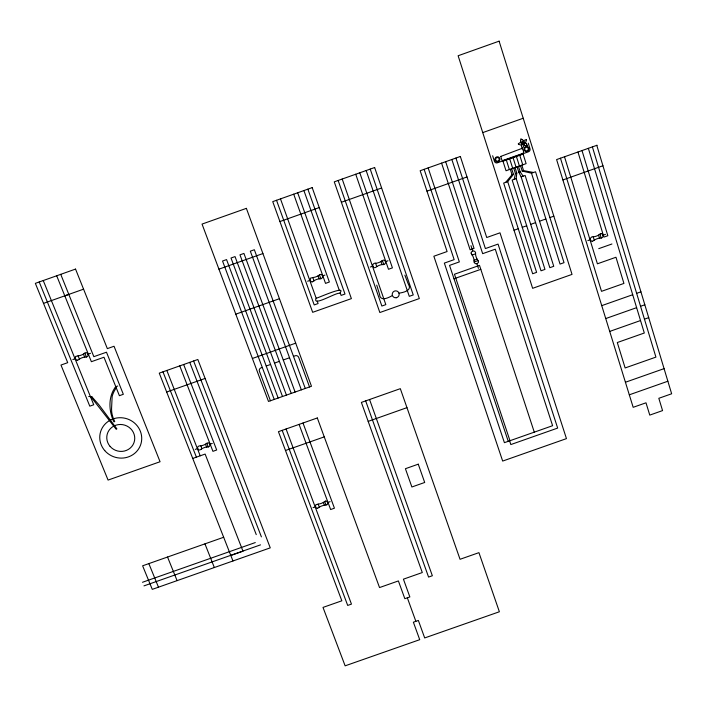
<?xml version="1.0" encoding="UTF-8"?>
<svg xmlns="http://www.w3.org/2000/svg" width="707" height="707" viewBox="0 0 707 707"><rect width="100%" height="100%" fill="white"/><g stroke="black" fill="none" stroke-linecap="round" stroke-linejoin="round"><path stroke-width="1.06" d="M523.092 143.866L522.977 144.829M520.688 140.737L520.741 139.588A2.704 2.598 -70.3 0 1 520.865 138.846A2.695 2.598 -70.4 0 1 521.527 139.173L522.446 139.8M516.19 178.624L512.16 180.055L541.014 270.799L544.973 269.402L516.19 178.624L516.79 173.091L515.067 167.647M521.218 143.548L521.351 143.715A1.131 1.087 -70.1 0 0 522.279 143.689L522.34 143.636M514.175 179.339L515.456 173.569L513.733 168.125M507.697 181.637L536.613 272.354L532.654 273.759L503.667 183.06L507.697 181.637L513.459 174.346L511.656 168.814M517.1 166.834L518.823 172.278L520.193 171.766L518.443 166.366M522.685 147.843L523.905 145.669A3.482 3.358 -70 0 0 523.931 145.103A3.491 3.358 -69.9 0 0 524.373 145.412L526.777 145.651M115.356 387.224C108.03 396.936 108.772 411.324 113.898 421.867L114.755 421.549A28.766 27.635 18.6 0 1 111.759 412.367A52.937 51.028 16.9 0 1 111.556 408.761L112.157 396.388A28.103 27.007 19.2 0 1 116.293 387.825M505.682 182.344L512.045 174.726L513.388 174.249M523.613 170.546L522.217 171.076L520.502 165.632M522.252 148.231L522.199 148.276A4.816 4.64 -69.5 0 1 521.81 147.445L521.554 146.623M78.486 355.771A10.145 9.695 28 0 0 81.155 355.135A10.145 9.695 28 0 0 83.603 353.96L84.257 353.5A6.902 6.61 26.3 0 1 85.724 352.687L86.06 352.687A1.37 1.317 26.9 0 1 86.908 352.881C89.524 354.614 87.633 357.777 84.875 357.106A10.084 9.642 25.6 0 0 82.206 357.733A10.084 9.642 25.6 0 0 79.758 358.909L79.104 359.368A6.929 6.619 27.3 0 1 77.637 360.181L77.302 360.181M320.377 274.493L320.686 274.44A1.317 1.317 0 0 1 321.499 274.643C323.956 276.402 322.047 279.477 319.378 278.823A9.686 9.651 13 0 0 316.763 279.442A9.686 9.651 13.3 0 0 314.35 280.599L313.705 281.041A6.646 6.619 32 0 1 312.255 281.846M201.442 449.078C202.591 442.98 194.531 446.753 198.729 449.793A1.299 1.246 10.1 0 0 199.533 449.979L199.825 449.926A6.54 6.301 10.6 0 0 201.248 449.175L201.902 448.768A9.536 9.182 8.7 0 1 204.252 447.646A9.536 9.182 8.6 0 1 206.806 447.036C209.396 447.69 211.278 444.685 208.821 443.042A1.299 1.246 9.5 0 0 208.008 442.856L207.717 442.909A6.531 6.292 9 0 0 206.294 443.651L205.649 444.058A9.58 9.235 11 0 1 203.289 445.189A9.58 9.235 11 0 1 200.735 445.799M381.824 260.936L381.153 261.387A9.96 9.889 -65.6 0 1 378.687 262.58A9.96 9.889 -65.6 0 1 376.027 263.216C373.305 262.544 371.334 265.682 373.826 267.485A1.343 1.334 -56.9 0 0 374.657 267.697L374.957 267.644A6.796 6.752 -60.9 0 0 376.451 266.848L377.14 266.424A9.907 9.836 -51.2 0 1 379.606 265.231A9.907 9.827 -51.3 0 1 382.266 264.595C384.988 265.275 386.959 262.129 384.475 260.326A1.352 1.334 -59.1 0 0 383.645 260.114L383.335 260.167A6.787 6.734 -56.1 0 0 381.842 260.963M594.039 240.362L594.614 239.973A9.995 9.562 -55.2 0 1 597.079 238.789A9.995 9.562 -55.2 0 1 599.722 238.162C602.382 238.816 604.414 235.758 602.037 233.902A1.361 1.299 -56.6 0 0 601.233 233.69L600.923 233.743M316.126 298.266C311.999 307.298 336.373 292.15 339.475 293.334C348.065 284.241 317.752 298.186 316.179 298.239L280.485 198.879M515.359 173.613L516.79 173.091M392.394 295.499C388.39 297.93 380.039 301.889 379.535 294.342A57.099 56.719 0 0 0 379.102 292.839L376.725 285.133M471.94 254.697L472.373 255.36A9.951 9.739 -55.4 0 1 473.496 257.825A9.951 9.739 -55.2 0 1 474.07 260.485C473.337 263.19 476.447 265.152 478.241 262.659A1.352 1.317 -54.9 0 0 478.462 261.829L478.418 261.519A6.805 6.646 -54.5 0 0 477.667 260.035L477.26 259.354A9.969 9.721 -56.3 0 1 476.138 256.888A9.969 9.721 -56.4 0 1 475.572 254.228C476.324 251.506 473.186 249.544 471.392 252.046A1.352 1.326 -56.9 0 0 471.162 252.876L471.207 253.186M64.788 295.826L68.791 294.412M482.748 132.607L523.207 118.255M43.525 303.374L83.576 289.163M279.91 221.538L319.237 207.584M341.384 202.273L381.621 188M426.966 191.146L467.009 176.953M218.931 269.155L262.924 253.557M597.097 145.227L556.603 159.579L633.172 407.32L645.995 402.804L649.768 415.106L662.565 410.599L658.818 398.297L671.65 393.781L596.779 145.342M521.13 176.874L525.124 175.46L553.749 266.3L549.843 267.679L521.13 176.874L518.823 172.278M531.505 173.197L535.535 171.766L564.018 262.668L560.05 264.073L531.505 173.197L522.217 171.076M562.896 179.94L602.938 165.756M72.848 359.563L75.419 358.652L76.453 359.987A1.37 1.308 26.7 0 0 77.302 360.181M87.942 354.216L90.514 353.306M307.633 281.218L310.161 280.325L311.115 281.642A1.317 1.308 26.3 0 0 311.928 281.846L312.229 281.793M322.454 275.969L324.973 275.076M235.793 314.164L279.442 298.716M370.282 267.043L372.863 266.132M385.43 261.678L388.01 260.768M514.033 230.252L518.266 228.75M522.261 227.336L526.697 225.772M530.692 224.358L535.597 222.617M539.538 221.22L545.884 218.976M549.887 217.562L553.82 216.165M472.152 255.015L475.555 253.813M474.043 260.264L477.145 259.169M474.176 261.97L478.047 260.6M454.009 278.779L480.804 269.332M252.39 358.476L295.712 343.16M587.853 240.583C590.813 240.672 589.877 235.935 593.633 236.765A10.048 9.624 -57.6 0 0 596.275 236.147A10.048 9.624 -57.6 0 0 598.749 234.963L599.412 234.512A6.849 6.549 -56 0 1 600.906 233.69M602.93 235.254L605.501 234.344M166.675 392.032L205.118 378.439M262.262 367.401L261.086 367.826A2.793 2.731 9.8 0 0 259.425 371.325L270.445 400.763M266.212 366.014L270.587 364.467M274.537 363.071L279.38 361.357M283.268 359.978L289.543 357.76M293.493 356.363L295.146 355.78A2.784 2.74 3.9 0 1 298.716 357.442L309.525 386.959M598.749 248.652L611.926 243.995M368.188 421.381L406.967 407.647M601.745 305.645L632.703 294.722M636.645 293.325L640.922 291.823M195.3 449.405L197.766 448.538M209.776 444.296L212.25 443.422M192.737 458.445L205.127 454.071L242.987 551.195L230.809 555.481M605.74 318.557L636.627 307.66M640.551 306.272L644.828 304.77M609.717 331.415L640.533 320.545M644.448 319.157L648.708 317.655M625.43 382.248L664.076 368.639M223.668 537.267L142.62 565.803L152.27 589.364L270.26 547.854L197.836 359.492L159.261 373.137L232.965 560.969M629.31 394.815L667.868 381.232M313.042 507.661L315.525 506.786L316.462 508.033A1.299 1.246 -6.2 0 0 317.266 508.218L317.567 508.165M325.6 501.139L325.9 501.095A1.299 1.246 -7.2 0 1 326.705 501.272L327.633 502.527L330.125 501.652M142.487 582.276L255.289 542.569M143.963 585.882L260.53 544.858M285.487 450.492L324.248 436.882M521.439 144.794L521.236 144.838A1.043 0.999 -70.1 0 1 520.617 144.944L520.449 144.908A5.833 5.612 -70.5 0 1 520.105 144.811A12.205 11.78 -69.1 0 0 519.848 144.723L518.911 144.422A2.421 2.333 -70.3 0 1 518.478 144.122L518.364 144.025M398.987 293.166C403.644 292.53 412.579 290.383 408.337 284.152A57.612 56.419 -55.3 0 1 407.753 282.703L404.881 275.173M524.4 144.166L524.117 144.095A1.661 1.6 -70 0 1 523.268 143.574M592.431 241.193L592.13 241.237A1.361 1.299 -56.2 0 1 591.317 241.034L590.425 239.682M317.584 508.209A6.54 6.292 -5.9 0 0 319.007 507.414L319.661 507.007A9.545 9.156 -7.2 0 1 322.038 505.876A9.545 9.156 -7.3 0 1 324.601 505.258L327.385 504.586L327.633 502.527M339.219 290.082L303.913 190.563M78.486 355.762L75.587 356.461L75.419 358.652M325.582 501.095A6.531 6.275 -7.5 0 0 324.16 501.89L323.506 502.297A9.58 9.218 -6.2 0 1 321.128 503.437A9.58 9.218 -6.1 0 1 318.557 504.047L315.773 504.718L315.525 506.786M310.161 280.325L310.408 278.151L313.236 277.462A9.739 9.704 40.9 0 0 315.843 276.852A9.739 9.704 41.3 0 0 318.256 275.695L318.901 275.244A6.628 6.61 19.2 0 1 320.359 274.44M521.094 142.381L521.015 142.381A2.192 2.112 -70 0 0 520.652 142.372L520.343 142.478A3.738 3.597 -69.8 0 0 519.892 142.708L518.903 143.415A8.714 8.396 -71.4 0 1 518.284 143.866M533.52 172.481L523.551 170.599L521.837 165.155M525.345 142.964L525.328 142.646A1.043 0.999 -70 0 0 525.734 142.204L525.814 142.036A5.833 5.612 -70.5 0 0 525.928 141.683A12.24 11.772 -68.8 0 1 526.026 141.409L526.353 140.357A2.421 2.333 -70.2 0 0 526.353 139.906L526.353 139.792M524.302 141.886L524.373 142.019A1.131 1.087 -70.1 0 1 523.79 142.876M115.303 387.277L116.24 387.79M91.716 396.645L98.14 403.909A96.152 90.452 20.3 0 1 99.855 406.039L116.876 428.84L116.257 429.361L92.255 398.545L91.751 396.689M524.506 143.883L524.214 143.601A1.114 1.069 -69.9 0 0 523.79 143.38M526.45 143.91L526.98 144.679A4.816 4.64 -69.5 0 1 527.431 145.448L527.272 145.536A3.464 3.332 -69.9 0 1 526.777 145.66M520.158 171.801L523.127 176.167M512.009 174.664L510.321 169.291M522.641 144.882L522.597 144.467A1.114 1.069 -69.8 0 1 522.703 143.857M148.85 563.612L158.474 587.181M78.062 355.798L79.423 359.156M43.251 280.546L93.739 404.766L89.789 406.163L39.212 281.978M56.693 275.774L91.38 361.701L103.982 357.238L119.403 395.69L123.336 394.294L106.483 352.201L93.837 356.673L60.74 274.334M167.541 557.028L177.086 580.633M84.831 353.138L86.378 356.955M83.408 354.066L84.654 357.132M204.95 543.86L214.336 567.527M166.843 370.45L200.205 455.803M162.972 371.82L196.387 457.155M179.764 365.881L212.94 451.34L216.687 449.988L183.652 364.503M206.833 443.289L208.238 446.886M205.463 444.173L206.594 447.063M193.612 360.985L261.396 536.869M189.741 362.355L256.261 534.625M286.079 428.981L314.951 506.327M315.295 507.228L351.459 604.105L347.694 605.431L282.173 430.36M274.228 399.428L222.537 261.024L226.558 259.593L278.151 398.041M286.423 395.116L235.033 256.588L231.012 258.011L282.5 396.503M324.707 501.528L326.042 505.116M323.32 502.412L324.389 505.293M318.15 504.082L319.325 507.228M295.111 392.049L243.933 253.433L239.965 254.838L291.24 393.419M299.079 424.394L327.774 501.811M328.11 502.721L330.646 509.553L334.429 508.183L303.003 423.007M301.35 389.849L250.322 251.171L254.343 249.739L305.274 388.461M407.347 597.822L415.866 621.32M276.525 200.284L314.208 304.929L318.088 303.55L317.222 301.12M312.821 277.498L314.014 280.829M369.567 399.517L432.348 575.745L428.575 577.071L365.669 400.896M293.705 194.186L325.529 283.392L329.365 282.005L297.682 192.772M319.476 274.882L320.828 278.682M318.07 275.81L319.157 278.85M340.235 292.972L341.101 295.411L344.998 294.032L307.872 189.158M375.603 263.243L376.787 266.654M342.197 179.03L385.828 304.629L381.86 306.034L338.14 180.471M355.718 174.231L388.488 269.287L392.412 267.865L359.792 172.791M382.407 260.565L383.751 264.453M380.967 261.51L382.045 264.63M370.221 169.088L413.25 294.934L409.282 296.339L366.164 170.528M509.588 440.85L510.825 444.57L557.664 428.08L498.064 244.092L485.391 248.572L455.918 158.041M508.253 441.318L449.537 265.381L459.347 261.908L428.159 167.895M424.129 169.327L454.159 259.628L444.341 263.101L504.409 442.67L552.609 425.702L495.289 249.2L482.669 253.663L451.853 159.49M509.977 440.717L454.468 274.236L479.505 265.372L534.289 432.154M470.968 245.656L472.753 251.082M476.88 263.623L478.427 268.342M441.583 163.131L470.12 249.818L474.052 248.422L445.666 161.682M492.655 155.752L494.44 161.329A2.404 2.333 -70.2 0 0 497.383 162.804L528.483 151.775A2.413 2.324 -69 0 0 529.994 148.717L528.244 143.132M509.694 158.845L512.725 168.39M506.345 160.029L509.376 169.574M519.751 155.275L522.765 164.828M516.402 156.468L519.415 166.012M513.052 157.652L516.066 167.206M560.465 158.209L601.516 291.337L623.928 283.427L615.974 257.251L597.415 263.808L564.504 156.777M593.217 236.801L594.26 240.203M577.955 152.014L603.911 237.11L607.834 235.723L582.011 150.573M600.004 234.141L601.189 238.02M598.555 235.078L599.501 238.188M588.348 148.329L644.307 333.015L617.299 342.533L625.138 367.958L655.919 357.115L592.386 146.897M521.483 144.864L521.466 145.006A2.793 2.695 -69.7 0 0 521.572 146.526M593.924 240.407A6.858 6.575 -56.8 0 1 592.448 241.237M471.958 254.679A6.823 6.663 -57.1 0 1 471.162 253.212M115.736 387.516A2.483 2.377 22 0 1 117.724 386.049M88.72 396.6A3.058 2.916 22.3 0 1 92.025 397.608M522.614 142.787A1.069 1.034 -70.1 0 1 522.208 141.665M523.436 142.805A1.069 1.025 -69.9 0 1 524.249 141.913M521.262 143.512A1.069 1.025 -70 0 1 522.438 143.344M522.27 141.63A1.069 1.034 -70.1 0 1 522.906 142.628M522.517 139.712A2.89 2.784 -70.3 0 1 523.401 141.153L523.542 140.993A2.192 2.112 -69.9 0 1 523.728 140.728L524.064 140.481A3.738 3.597 -69.7 0 1 524.435 140.278L525.557 139.853A8.723 8.396 -71.2 0 0 526.264 139.579M525.389 142.876A2.793 2.695 -69.7 0 1 526.423 143.928M521.183 142.346A2.89 2.784 -70.3 0 1 520.573 140.746M522.685 147.851A3.464 3.332 -70 0 1 522.305 148.196M500.759 156.415L501.899 160.144L502.615 160.577L522.897 153.401C524.355 152.305 523.083 148.7 521.439 148.603L500.759 156.415M499.107 41.165L458.127 55.747L532.636 288.315L572.025 274.396L499.107 41.165M246.381 208.353L202.043 224.084L268.492 401.452L311.478 386.269L246.381 208.353M75.543 269.084L35.35 283.348L67.713 362.664L60.979 365.051L108.074 480.08L160.065 461.733L114.039 346.253L107.349 348.631L75.543 269.084M312.194 187.62L272.734 201.628L312.671 312.317L351.388 298.619L312.194 187.62M374.639 167.524L334.261 181.849L379.853 312.521L419.331 298.557L374.639 167.524M460.345 156.477L420.161 170.732L447.098 251.542L433.859 256.234L502.668 461.07L566.457 438.623L499.99 232.824L486.734 237.517L460.345 156.477M523.109 154.091L502.986 161.223L506.026 170.758L526.114 163.644L523.109 154.091M317.31 417.961L278.434 431.677L341.835 600.8L323.002 607.41L345.131 665.835L419.719 639.685L413.374 622.195L418.358 620.446L424.695 637.944L499.381 611.758L478.931 552.653L460.045 559.29L400.321 388.664L361.383 402.407L422.291 572.546L403.423 579.174L409.857 596.938L404.837 598.696L398.395 580.933L379.535 587.561L317.31 417.961M418.261 464.181L405.411 468.706L411.881 486.99L424.695 482.474L418.261 464.181M396.256 297.753A3.5 3.464 -42.7 0 0 398.386 292.088A3.5 3.464 -42.7 0 0 392.429 293.14A3.5 3.464 -42.7 0 0 396.256 297.753M104.76 450.606A21.069 20.123 17.2 0 0 140.507 445.189A21.069 20.123 17.2 0 0 116.955 417.952A21.069 20.123 17.2 0 0 104.76 450.606M110.106 446.417A14.043 13.415 17.2 0 0 133.932 442.794A14.043 13.415 17.2 0 0 118.219 424.642A14.043 13.415 17.2 0 0 110.106 446.417M527.502 150.511A1.829 1.768 -69.1 0 0 527.245 147.374A1.829 1.768 -69.1 0 0 524.727 149.239A1.829 1.768 -69.1 0 0 527.502 150.511M499.009 161.32A2.589 2.51 -70.2 0 0 498.311 156.919A2.589 2.51 -70.2 0 0 494.935 159.817A2.589 2.51 -70.2 0 0 499.009 161.32M527.926 151.13A2.598 2.501 -69.1 0 0 527.563 146.676A2.598 2.501 -69.1 0 0 523.984 149.318A2.598 2.501 -69.1 0 0 527.926 151.13M498.541 160.736A1.829 1.768 -70.2 0 0 498.046 157.634A1.829 1.768 -70.2 0 0 495.669 159.676A1.829 1.768 -70.2 0 0 498.541 160.736"/></g></svg>
